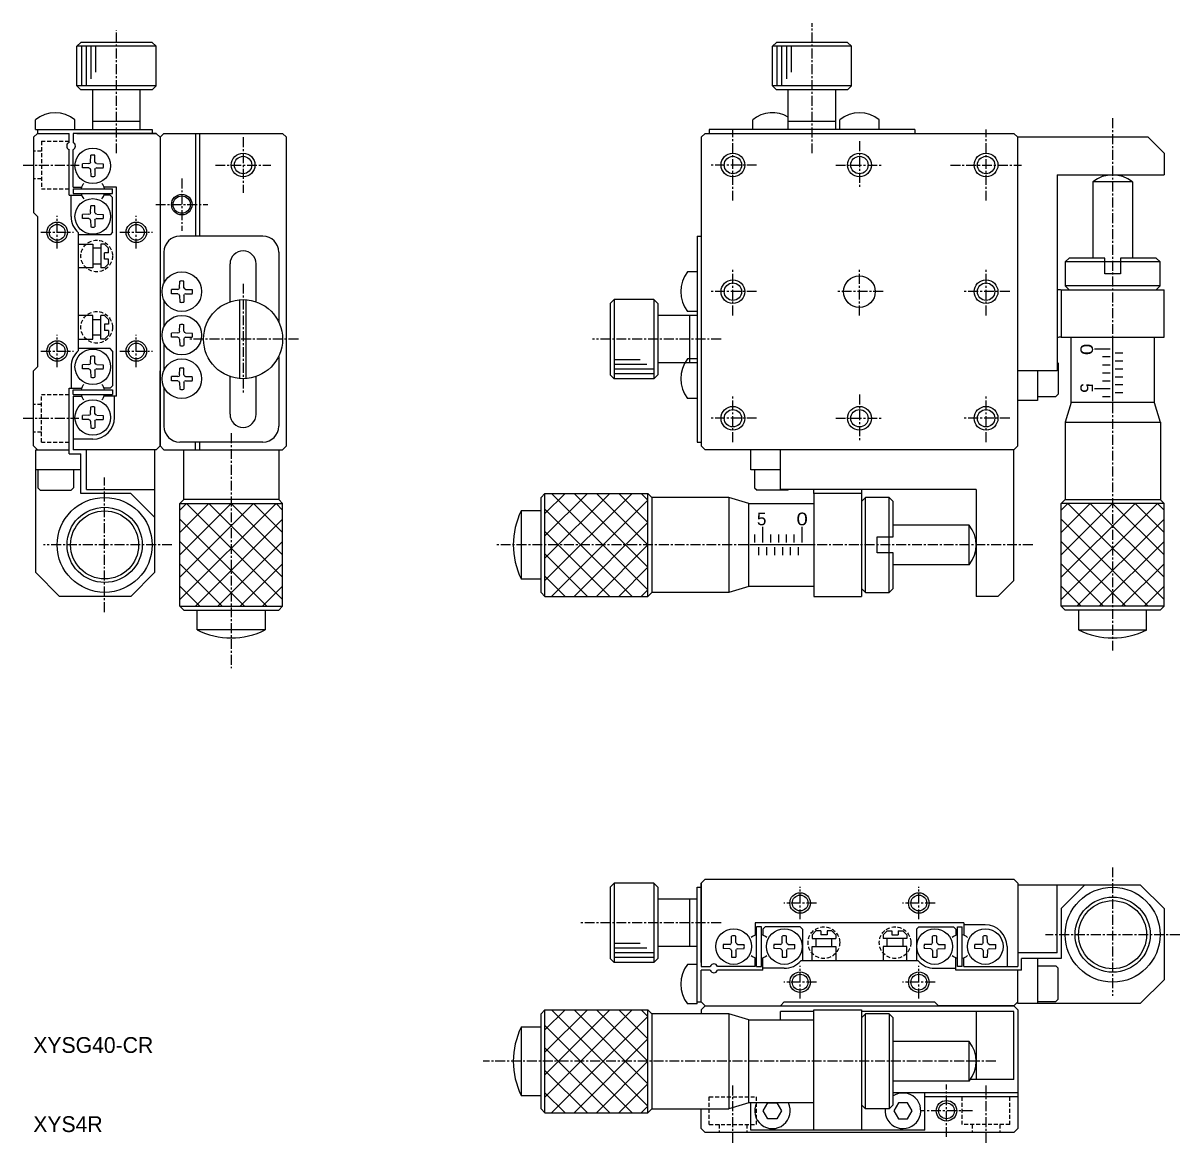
# Model space of a CAD drawing. Extents: x 81 to 417, y 79 to 298.
# Drawn here: x 80.8 to 227, y 78.9 to 220.4 of the extents above; entities that cross this region are included whole.
import ezdxf

# ---------------------------------------------------------------- set-up
doc = ezdxf.new("R2010")
doc.units = 0
doc.linetypes.add('CENTER', pattern=[2, 1.25, -0.25, 0.25, -0.25])
doc.linetypes.add('DASHED', pattern=[0.75, 0.5, -0.25])
doc.layers.get('0').update_dxf_attribs({"linetype": 'CONTINUOUS'})
doc.layers.add('CENTER', color=1, linetype='CENTER')

msp = doc.modelspace()

# ---------------------------------------------------------------- linework, layer by layer
at = {"color": 7, "linetype": 'CONTINUOUS'}
for p, q in [((87.58, 217.45), (88.08, 217.95)), ((97.08, 217.95), (88.08, 217.95)), ((97.08, 217.95), (97.58, 217.45)), ((175.49, 217.45), (175.99, 217.95)), ((184.99, 217.95), (175.99, 217.95)), ((184.99, 217.95), (185.49, 217.45)), ((97.58, 217.45), (87.58, 217.45)), ((87.58, 212.45), (87.58, 217.45)), ((97.58, 212.45), (97.58, 217.45)), ((185.49, 217.45), (175.49, 217.45)), ((175.49, 212.45), (175.49, 217.45)), ((185.49, 212.45), (185.49, 217.45)), ((97.58, 212.45), (87.58, 212.45)), ((88.08, 211.95), (87.58, 212.45)), ((97.58, 212.45), (97.08, 211.95)), ((185.49, 212.45), (175.49, 212.45)), ((175.99, 211.95), (175.49, 212.45)), ((185.49, 212.45), (184.99, 211.95)), ((97.08, 211.95), (88.08, 211.95)), ((89.58, 206.95), (89.58, 211.95)), ((95.58, 206.95), (95.58, 211.95)), ((184.99, 211.95), (175.99, 211.95)), ((177.49, 206.95), (177.49, 211.95)), ((183.49, 206.95), (183.49, 211.95)), ((82.33, 206.95), (82.33, 208.17)), ((87.33, 206.95), (87.33, 208.17)), ((95.58, 207.95), (89.58, 207.95)), ((172.99, 206.95), (172.99, 208.17)), ((183.49, 207.95), (177.49, 207.95)), ((183.99, 206.95), (183.99, 208.17)), ((188.99, 206.95), (188.99, 208.17)), ((82.08, 205.95), (82.58, 206.45)), ((82.33, 206.95), (97.08, 206.95)), ((82.58, 206.95), (82.58, 206.45)), ((82.58, 206.45), (86.58, 206.45)), ((86.58, 205.31), (86.58, 206.45)), ((97.58, 206.45), (87.08, 206.45)), ((87.08, 206.45), (87.08, 205.31)), ((87.58, 206.45), (97.58, 206.45)), ((97.08, 206.95), (97.08, 206.45)), ((97.58, 206.45), (98.08, 205.95)), ((98.08, 205.95), (98.58, 206.45)), ((98.08, 205.95), (98.58, 206.45)), ((98.58, 206.45), (113.58, 206.45)), ((102.58, 206.45), (102.58, 193.45)), ((103.08, 206.45), (103.08, 193.45)), ((114.08, 205.95), (113.58, 206.45)), ((166.99, 206.45), (166.49, 205.95)), ((166.99, 206.45), (205.99, 206.45)), ((193.49, 206.95), (167.49, 206.95)), ((167.49, 206.95), (167.49, 206.45)), ((193.49, 206.95), (193.49, 206.45)), ((206.49, 205.95), (205.99, 206.45)), ((82.08, 205.95), (82.08, 196.45)), ((98.08, 205.95), (98.08, 196.45)), ((98.08, 205.95), (98.08, 166.95)), ((114.08, 166.95), (114.08, 205.95)), ((166.49, 205.95), (166.49, 166.95)), ((222.99, 205.95), (206.49, 205.95)), ((206.49, 166.95), (206.49, 205.95)), ((224.99, 203.95), (222.99, 205.95)), ((86.58, 198.65), (86.58, 204.39)), ((87.08, 199.65), (87.08, 204.39)), ((89.31, 202.83), (89.32, 203.68)), ((89.85, 202.83), (89.84, 203.68)), ((224.99, 203.95), (224.99, 201.2)), ((89.08, 202.63), (88.26, 202.61)), ((89.08, 202.08), (88.26, 202.09)), ((89.08, 202.63), (89.25, 202.7)), ((89.08, 202.08), (89.25, 202)), ((89.31, 202.83), (89.25, 202.7)), ((89.31, 201.87), (89.25, 202)), ((89.31, 201.87), (89.32, 201.03)), ((89.85, 201.87), (89.84, 201.03)), ((89.85, 202.83), (89.91, 202.7)), ((89.85, 201.87), (89.91, 202)), ((90.08, 202.63), (89.91, 202.7)), ((90.08, 202.08), (89.91, 202)), ((90.08, 202.63), (90.9, 202.61)), ((90.08, 202.08), (90.9, 202.09)), ((211.49, 201.2), (211.49, 176.45)), ((211.49, 201.2), (224.99, 201.2)), ((220.99, 200.32), (215.99, 200.32)), ((215.99, 200.32), (215.99, 190.7)), ((220.99, 200.32), (220.99, 190.7)), ((87.08, 199.65), (88.17, 199.65)), ((87.08, 199.45), (92.08, 199.45)), ((87.08, 199.45), (87.08, 198.85)), ((87.08, 198.85), (92.08, 198.85)), ((92.58, 199.65), (90.99, 199.65)), ((92.08, 198.85), (92.08, 199.45)), ((92.58, 173.25), (92.58, 199.65)), ((86.58, 198.65), (88.17, 198.65)), ((86.83, 195.95), (86.83, 198.65)), ((91.78, 198.65), (90.99, 198.65)), ((92.08, 198.35), (91.78, 198.65)), ((92.08, 193.95), (92.08, 198.35)), ((82.08, 196.45), (82.58, 195.95)), ((82.58, 195.95), (82.58, 176.95)), ((89.08, 196.23), (88.26, 196.21)), ((89.08, 196.23), (89.25, 196.3)), ((89.31, 196.43), (89.25, 196.3)), ((89.31, 196.43), (89.32, 197.28)), ((89.85, 196.43), (89.84, 197.28)), ((89.85, 196.43), (89.91, 196.3)), ((90.08, 196.23), (89.91, 196.3)), ((90.08, 196.23), (90.9, 196.21)), ((89.08, 195.68), (88.26, 195.69)), ((89.08, 195.68), (89.25, 195.6)), ((89.31, 195.47), (89.25, 195.6)), ((89.31, 195.47), (89.32, 194.63)), ((89.85, 195.47), (89.84, 194.63)), ((89.85, 195.47), (89.91, 195.6)), ((90.08, 195.68), (89.91, 195.6)), ((90.08, 195.68), (90.9, 195.69)), ((87.78, 179.03), (87.78, 193.87)), ((91.78, 193.65), (87.78, 193.65)), ((92.08, 193.95), (91.78, 193.65)), ((111.08, 193.45), (100.58, 193.45)), ((165.99, 193.45), (165.99, 167.45)), ((165.99, 193.45), (166.49, 193.45)), ((87.78, 192.45), (89.58, 192.45)), ((89.58, 192.45), (89.58, 189.45)), ((90.58, 191.95), (89.58, 191.95)), ((91.08, 192.45), (90.58, 192.45)), ((90.58, 192.45), (90.58, 189.45)), ((91.08, 192.45), (91.58, 191.95)), ((91.58, 191.35), (91.58, 191.95)), ((91.08, 190.55), (91.08, 191.35)), ((91.58, 191.35), (91.08, 191.35)), ((91.58, 190.55), (91.08, 190.55)), ((91.58, 189.95), (91.58, 190.55)), ((98.58, 191.45), (98.58, 187.54)), ((98.58, 191.45), (98.58, 187.54)), ((113.08, 191.45), (113.08, 182.63)), ((212.99, 190.7), (212.49, 190.2)), ((217.49, 190.2), (212.49, 190.2)), ((212.49, 190.2), (212.49, 187.2)), ((217.49, 190.7), (212.99, 190.7)), ((217.49, 188.7), (217.49, 190.7)), ((219.49, 190.2), (217.49, 190.2)), ((223.99, 190.7), (219.49, 190.7)), ((219.49, 190.7), (219.49, 188.7)), ((224.49, 190.2), (219.49, 190.2)), ((223.99, 190.7), (224.49, 190.2)), ((224.49, 187.2), (224.49, 190.2)), ((89.58, 189.45), (87.78, 189.45)), ((89.58, 189.95), (90.58, 189.95)), ((91.08, 189.45), (90.58, 189.45)), ((91.08, 189.45), (91.58, 189.95)), ((106.93, 185.1), (106.93, 189.95)), ((110.23, 185.24), (110.23, 189.95)), ((165.99, 188.95), (164.77, 188.95)), ((219.49, 188.7), (217.49, 188.7)), ((100.56, 186.95), (100.57, 187.78)), ((101.1, 186.95), (101.09, 187.78)), ((224.49, 187.2), (212.49, 187.2)), ((212.99, 186.7), (212.49, 187.2)), ((224.49, 187.2), (223.99, 186.7)), ((100.35, 186.73), (99.51, 186.71)), ((100.35, 186.18), (99.51, 186.19)), ((100.35, 186.73), (100.48, 186.79)), ((100.35, 186.18), (100.48, 186.12)), ((100.56, 186.95), (100.48, 186.79)), ((100.56, 185.95), (100.48, 186.12)), ((100.56, 185.95), (100.57, 185.13)), ((101.1, 185.95), (101.09, 185.13)), ((101.1, 186.95), (101.18, 186.79)), ((101.1, 185.95), (101.18, 186.12)), ((101.31, 186.73), (101.18, 186.79)), ((101.31, 186.18), (101.18, 186.12)), ((101.31, 186.73), (102.15, 186.71)), ((101.31, 186.18), (102.15, 186.19)), ((211.99, 186.7), (224.99, 186.7)), ((211.99, 186.7), (211.99, 180.7)), ((224.99, 180.7), (224.99, 186.7)), ((98.58, 185.36), (98.58, 182.04)), ((108.18, 175.47), (108.18, 185.44)), ((108.98, 175.47), (108.98, 185.44)), ((154.99, 184.95), (155.49, 185.45)), ((154.99, 184.95), (154.99, 175.95)), ((155.49, 185.45), (155.49, 175.45)), ((160.49, 185.45), (155.49, 185.45)), ((160.49, 185.45), (160.49, 175.45)), ((160.49, 185.45), (160.99, 184.95)), ((160.99, 184.95), (160.99, 175.95)), ((89.58, 183.45), (87.78, 183.45)), ((89.58, 180.45), (89.58, 183.45)), ((89.58, 182.95), (90.58, 182.95)), ((91.08, 183.45), (90.58, 183.45)), ((90.58, 180.45), (90.58, 183.45)), ((91.08, 183.45), (91.58, 182.95)), ((91.58, 182.95), (91.58, 182.35)), ((165.99, 183.45), (160.99, 183.45)), ((165.99, 183.95), (164.77, 183.95)), ((164.99, 183.45), (164.99, 177.45)), ((91.58, 182.35), (91.08, 182.35)), ((91.08, 182.35), (91.08, 181.55)), ((91.58, 181.55), (91.08, 181.55)), ((91.58, 181.55), (91.58, 180.95)), ((100.56, 181.45), (100.48, 181.29)), ((100.56, 181.45), (100.57, 182.28)), ((101.1, 181.45), (101.09, 182.28)), ((101.1, 181.45), (101.18, 181.29)), ((87.78, 180.45), (89.58, 180.45)), ((90.58, 180.95), (89.58, 180.95)), ((91.08, 180.45), (90.58, 180.45)), ((91.08, 180.45), (91.58, 180.95)), ((98.58, 179.86), (98.58, 176.54)), ((100.35, 181.23), (99.51, 181.21)), ((100.35, 180.68), (99.51, 180.69)), ((100.35, 181.23), (100.48, 181.29)), ((100.35, 180.68), (100.48, 180.62)), ((100.56, 180.45), (100.48, 180.62)), ((100.56, 180.45), (100.57, 179.63)), ((101.1, 180.45), (101.09, 179.63)), ((101.1, 180.45), (101.18, 180.62)), ((101.31, 181.23), (101.18, 181.29)), ((101.31, 180.68), (101.18, 180.62)), ((101.31, 181.23), (102.15, 181.21)), ((101.31, 180.68), (102.15, 180.69)), ((211.99, 180.7), (224.99, 180.7)), ((213.24, 172.45), (213.24, 180.7)), ((218.49, 180.7), (218.49, 172.7)), ((223.74, 180.7), (223.74, 172.45)), ((91.78, 179.25), (87.78, 179.25)), ((92.08, 178.95), (91.78, 179.25)), ((92.08, 178.95), (92.08, 174.55)), ((218.19, 179.2), (216.19, 179.2)), ((218.79, 178.7), (219.79, 178.7)), ((82.08, 176.45), (82.58, 176.95)), ((86.83, 176.95), (86.83, 174.25)), ((89.08, 177.23), (88.26, 177.21)), ((89.08, 177.23), (89.25, 177.3)), ((89.31, 177.43), (89.25, 177.3)), ((89.31, 177.43), (89.32, 178.28)), ((89.85, 177.43), (89.84, 178.28)), ((89.85, 177.43), (89.91, 177.3)), ((90.08, 177.23), (89.91, 177.3)), ((90.08, 177.23), (90.9, 177.21)), ((113.08, 178.27), (113.08, 169.45)), ((165.99, 177.45), (160.99, 177.45)), ((165.99, 177.95), (164.77, 177.95)), ((211.59, 177.4), (211.49, 177.5)), ((211.59, 177.4), (211.59, 173.5)), ((218.19, 178.2), (217.19, 178.2)), ((217.19, 177.2), (218.19, 177.2)), ((218.79, 177.7), (219.79, 177.7)), ((82.08, 166.95), (82.08, 176.45)), ((89.08, 176.68), (88.26, 176.69)), ((89.08, 176.68), (89.25, 176.6)), ((89.31, 176.47), (89.25, 176.6)), ((89.31, 176.47), (89.32, 175.63)), ((89.85, 176.47), (89.84, 175.63)), ((89.85, 176.47), (89.91, 176.6)), ((90.08, 176.68), (89.91, 176.6)), ((90.08, 176.68), (90.9, 176.69)), ((98.08, 166.95), (98.08, 176.45)), ((100.35, 175.73), (99.51, 175.71)), ((100.35, 175.73), (100.48, 175.79)), ((100.56, 175.95), (100.48, 175.79)), ((100.56, 175.95), (100.57, 176.78)), ((101.1, 175.95), (101.09, 176.78)), ((101.1, 175.95), (101.18, 175.79)), ((101.31, 175.73), (101.18, 175.79)), ((101.31, 175.73), (102.15, 175.71)), ((106.93, 170.95), (106.93, 175.81)), ((110.23, 170.95), (110.23, 175.67)), ((155.49, 175.45), (154.99, 175.95)), ((160.99, 175.95), (160.49, 175.45)), ((211.49, 176.45), (206.49, 176.45)), ((208.99, 176.45), (208.99, 172.7)), ((217.19, 176.2), (218.19, 176.2)), ((218.79, 176.7), (219.79, 176.7)), ((218.79, 175.7), (219.79, 175.7)), ((86.58, 174.25), (88.17, 174.25)), ((86.58, 165.95), (86.58, 174.25)), ((87.08, 174.05), (92.08, 174.05)), ((87.08, 173.45), (87.08, 174.05)), ((91.78, 174.25), (90.99, 174.25)), ((91.78, 174.25), (92.08, 174.55)), ((92.08, 174.05), (92.08, 173.45)), ((98.58, 174.36), (98.58, 169.45)), ((100.35, 175.18), (99.51, 175.19)), ((100.35, 175.18), (100.48, 175.12)), ((100.56, 174.95), (100.48, 175.12)), ((100.56, 174.95), (100.57, 174.13)), ((101.1, 174.95), (101.09, 174.13)), ((101.1, 174.95), (101.18, 175.12)), ((101.31, 175.18), (101.18, 175.12)), ((101.31, 175.18), (102.15, 175.19)), ((160.49, 175.45), (155.49, 175.45)), ((216.19, 174.2), (218.19, 174.2)), ((217.19, 175.2), (218.19, 175.2)), ((218.79, 174.7), (219.79, 174.7)), ((87.08, 173.45), (92.08, 173.45)), ((87.08, 173.25), (88.17, 173.25)), ((87.08, 173.25), (87.08, 166.45)), ((92.58, 173.25), (90.99, 173.25)), ((92.33, 170.55), (92.33, 173.25)), ((165.99, 172.95), (164.77, 172.95)), ((208.99, 172.7), (206.49, 172.7)), ((208.99, 173.2), (211.29, 173.2)), ((211.29, 173.2), (211.59, 173.5)), ((217.19, 173.2), (218.19, 173.2)), ((218.79, 173.7), (219.79, 173.7)), ((89.31, 171.03), (89.32, 171.88)), ((89.85, 171.03), (89.84, 171.88)), ((213.24, 172.45), (212.49, 169.95)), ((223.74, 172.45), (213.24, 172.45)), ((223.74, 172.45), (224.49, 169.95)), ((89.08, 170.83), (88.26, 170.81)), ((89.08, 170.28), (88.26, 170.29)), ((89.08, 170.83), (89.25, 170.9)), ((89.08, 170.28), (89.25, 170.2)), ((89.31, 171.03), (89.25, 170.9)), ((89.31, 170.07), (89.25, 170.2)), ((89.31, 170.07), (89.32, 169.23)), ((89.85, 170.07), (89.84, 169.23)), ((89.85, 171.03), (89.91, 170.9)), ((89.85, 170.07), (89.91, 170.2)), ((90.08, 170.83), (89.91, 170.9)), ((90.08, 170.28), (89.91, 170.2)), ((90.08, 170.83), (90.9, 170.81)), ((90.08, 170.28), (90.9, 170.29)), ((212.49, 169.95), (212.49, 160.2)), ((212.49, 169.95), (224.49, 169.95)), ((224.52, 169.95), (224.52, 160.2)), ((82.08, 166.95), (82.58, 166.45)), ((89.58, 167.8), (87.08, 167.8)), ((97.58, 166.45), (98.08, 166.95)), ((98.08, 166.95), (98.58, 166.45)), ((98.58, 166.45), (98.08, 166.95)), ((111.08, 167.45), (100.58, 167.45)), ((102.58, 166.45), (102.58, 167.45)), ((103.08, 167.45), (103.08, 166.45)), ((114.08, 166.95), (113.58, 166.45)), ((165.99, 167.45), (166.49, 167.45)), ((166.49, 166.95), (166.99, 166.45)), ((205.99, 166.45), (206.49, 166.95)), ((82.38, 150.95), (82.38, 166.45)), ((82.38, 166.45), (86.58, 166.45)), ((86.58, 165.95), (88.08, 165.95)), ((97.58, 166.45), (87.08, 166.45)), ((88.08, 160.95), (88.08, 165.95)), ((88.78, 161.45), (88.78, 166.45)), ((97.38, 166.45), (97.38, 150.95)), ((98.58, 166.45), (113.58, 166.45)), ((101.04, 166.45), (101.04, 160.2)), ((113.08, 166.45), (113.08, 160.2)), ((205.99, 166.45), (166.99, 166.45)), ((172.74, 163.95), (172.74, 166.45)), ((176.49, 161.45), (176.49, 166.45)), ((205.99, 149.95), (205.99, 166.45)), ((88.08, 163.95), (82.38, 163.95)), ((82.63, 163.95), (82.63, 161.65)), ((87.13, 163.95), (87.13, 161.65)), ((176.49, 163.95), (172.74, 163.95)), ((173.24, 163.95), (173.24, 161.65)), ((82.93, 161.35), (82.63, 161.65)), ((82.93, 161.35), (86.83, 161.35)), ((87.13, 161.65), (86.83, 161.35)), ((94.38, 160.95), (88.08, 160.95)), ((88.78, 161.45), (97.38, 161.45)), ((94.38, 160.95), (97.38, 157.95)), ((146.24, 160.45), (146.74, 160.95)), ((146.74, 147.95), (146.74, 160.95)), ((146.74, 160.95), (159.74, 160.95)), ((159.74, 147.95), (159.74, 160.95)), ((159.74, 160.95), (160.24, 160.45)), ((173.24, 161.65), (173.54, 161.35)), ((177.44, 161.35), (173.54, 161.35)), ((201.24, 161.45), (176.49, 161.45)), ((177.44, 161.35), (177.54, 161.45)), ((180.74, 160.95), (180.74, 147.95)), ((186.74, 160.95), (180.74, 160.95)), ((186.74, 160.95), (186.74, 147.95)), ((201.24, 161.45), (201.24, 147.95)), ((101.08, 160.2), (100.58, 159.7)), ((100.58, 159.7), (113.58, 159.7)), ((100.58, 146.7), (100.58, 159.7)), ((113.08, 160.2), (101.08, 160.2)), ((113.58, 159.7), (113.08, 160.2)), ((113.58, 146.7), (113.58, 159.7)), ((146.24, 148.45), (146.24, 160.45)), ((160.24, 160.45), (160.24, 148.45)), ((169.99, 160.45), (160.24, 160.45)), ((172.49, 159.7), (169.99, 160.45)), ((169.99, 160.45), (169.99, 148.45)), ((172.49, 149.2), (172.49, 159.7)), ((172.49, 159.7), (180.74, 159.7)), ((186.74, 159.95), (187.24, 160.45)), ((187.24, 148.45), (187.24, 160.45)), ((190.24, 160.45), (187.24, 160.45)), ((190.24, 155.45), (190.24, 160.45)), ((190.74, 159.95), (190.24, 160.45)), ((190.74, 155.45), (190.74, 159.95)), ((211.99, 159.7), (212.49, 160.2)), ((224.99, 159.7), (211.99, 159.7)), ((211.99, 146.7), (211.99, 159.7)), ((212.49, 160.2), (224.49, 160.2)), ((224.49, 160.2), (224.99, 159.7)), ((224.99, 146.7), (224.99, 159.7)), ((143.74, 158.75), (143.74, 150.15)), ((146.24, 158.75), (143.74, 158.75)), ((174.24, 156.75), (174.24, 154.75)), ((179.24, 154.75), (179.24, 156.75)), ((200.36, 156.95), (190.74, 156.95)), ((200.36, 151.95), (200.36, 156.95)), ((173.24, 155.75), (173.24, 154.75)), ((175.24, 155.75), (175.24, 154.75)), ((176.24, 155.75), (176.24, 154.75)), ((177.24, 155.75), (177.24, 154.75)), ((178.24, 154.75), (178.24, 155.75)), ((188.74, 155.45), (190.74, 155.45)), ((188.74, 153.45), (188.74, 155.45)), ((190.24, 153.45), (190.24, 155.45)), ((180.74, 154.45), (172.74, 154.45)), ((173.74, 154.15), (173.74, 153.15)), ((174.74, 154.15), (174.74, 153.15)), ((175.74, 154.15), (175.74, 153.15)), ((176.74, 154.15), (176.74, 153.15)), ((177.74, 154.15), (177.74, 153.15)), ((178.74, 154.15), (178.74, 153.15)), ((190.74, 153.45), (188.74, 153.45)), ((190.24, 148.45), (190.24, 153.45)), ((190.74, 148.95), (190.74, 153.45)), ((82.38, 150.95), (85.38, 147.95)), ((94.38, 147.95), (97.38, 150.95)), ((200.36, 151.95), (190.74, 151.95)), ((143.74, 150.15), (146.24, 150.15)), ((172.49, 149.2), (169.99, 148.45)), ((180.74, 149.2), (172.49, 149.2)), ((203.99, 147.95), (205.99, 149.95)), ((94.38, 147.95), (85.38, 147.95)), ((146.74, 147.95), (146.24, 148.45)), ((146.74, 147.95), (159.74, 147.95)), ((160.24, 148.45), (159.74, 147.95)), ((169.99, 148.42), (160.24, 148.42)), ((180.74, 147.95), (186.74, 147.95)), ((187.24, 148.45), (186.74, 148.95)), ((187.24, 148.45), (190.24, 148.45)), ((190.74, 148.95), (190.24, 148.45)), ((203.99, 147.95), (201.24, 147.95)), ((100.58, 146.7), (113.58, 146.7)), ((100.58, 146.7), (101.08, 146.2)), ((113.08, 146.2), (113.58, 146.7)), ((224.99, 146.7), (211.99, 146.7)), ((212.49, 146.2), (211.99, 146.7)), ((224.99, 146.7), (224.49, 146.2)), ((101.08, 146.2), (113.08, 146.2)), ((102.78, 143.7), (102.78, 146.2)), ((111.38, 146.2), (111.38, 143.7)), ((224.49, 146.2), (212.49, 146.2)), ((214.19, 146.2), (214.19, 143.7)), ((222.79, 143.7), (222.79, 146.2)), ((111.38, 143.7), (102.78, 143.7)), ((214.19, 143.7), (222.79, 143.7)), ((154.99, 111.2), (155.49, 111.7)), ((154.99, 111.2), (154.99, 102.2)), ((155.49, 111.7), (155.49, 101.7)), ((160.49, 111.7), (155.49, 111.7)), ((160.49, 111.7), (160.49, 101.7)), ((160.49, 111.7), (160.99, 111.2)), ((160.99, 111.2), (160.99, 102.2)), ((165.99, 111.2), (166.49, 111.2)), ((165.99, 96.45), (165.99, 111.2)), ((166.49, 111.7), (166.99, 112.2)), ((166.49, 101.7), (166.49, 111.7)), ((166.49, 111.7), (166.49, 101.2)), ((166.99, 112.2), (205.99, 112.2)), ((206.49, 111.7), (205.99, 112.2)), ((206.49, 111.7), (206.49, 101.2)), ((206.49, 111.5), (221.99, 111.5)), ((211.49, 102.9), (211.49, 111.5)), ((211.99, 108.5), (214.99, 111.5)), ((224.99, 108.5), (221.99, 111.5)), ((165.99, 109.7), (160.99, 109.7)), ((164.99, 109.7), (164.99, 103.7)), ((211.99, 108.5), (211.99, 102.2)), ((224.99, 108.5), (224.99, 99.5)), ((173.29, 106.7), (173.29, 105.11)), ((199.69, 106.7), (173.29, 106.7)), ((173.49, 101.2), (173.49, 106.2)), ((174.09, 106.2), (173.49, 106.2)), ((174.09, 101.2), (174.09, 106.2)), ((174.59, 106.2), (174.29, 105.9)), ((174.29, 105.9), (174.29, 105.11)), ((178.99, 106.2), (174.59, 106.2)), ((178.99, 106.2), (179.29, 105.9)), ((179.29, 105.9), (179.29, 101.9)), ((180.49, 105.2), (180.99, 105.7)), ((181.59, 105.7), (180.99, 105.7)), ((181.59, 105.7), (181.59, 105.2)), ((182.99, 105.7), (182.39, 105.7)), ((182.39, 105.7), (182.39, 105.2)), ((183.49, 105.2), (182.99, 105.7)), ((189.49, 105.2), (189.99, 105.7)), ((189.99, 105.7), (190.59, 105.7)), ((190.59, 105.7), (190.59, 105.2)), ((191.39, 105.7), (191.99, 105.7)), ((191.39, 105.7), (191.39, 105.2)), ((192.49, 105.2), (191.99, 105.7)), ((193.99, 106.2), (193.69, 105.9)), ((193.69, 105.9), (193.69, 101.9)), ((193.99, 106.2), (198.39, 106.2)), ((198.69, 105.9), (198.39, 106.2)), ((198.69, 105.9), (198.69, 105.11)), ((198.89, 101.2), (198.89, 106.2)), ((198.89, 106.2), (199.49, 106.2)), ((199.49, 101.2), (199.49, 106.2)), ((199.69, 106.7), (199.69, 105.11)), ((202.39, 106.45), (199.69, 106.45)), ((170.11, 103.97), (169.26, 103.96)), ((170.11, 103.97), (170.24, 104.03)), ((170.31, 104.2), (170.24, 104.03)), ((170.31, 104.2), (170.33, 105.02)), ((170.86, 104.2), (170.85, 105.02)), ((170.86, 104.2), (170.94, 104.03)), ((171.07, 103.97), (170.94, 104.03)), ((171.07, 103.97), (171.91, 103.96)), ((176.51, 103.97), (175.66, 103.96)), ((176.51, 103.97), (176.64, 104.03)), ((176.71, 104.2), (176.64, 104.03)), ((176.71, 104.2), (176.73, 105.02)), ((177.26, 104.2), (177.25, 105.02)), ((177.26, 104.2), (177.34, 104.03)), ((177.47, 103.97), (177.34, 104.03)), ((177.47, 103.97), (178.31, 103.96)), ((180.49, 105.2), (180.49, 104.7)), ((180.49, 104.7), (183.49, 104.7)), ((180.99, 104.7), (180.99, 103.7)), ((182.39, 105.2), (181.59, 105.2)), ((182.99, 103.7), (182.99, 104.7)), ((183.49, 105.2), (183.49, 104.7)), ((189.49, 105.2), (189.49, 104.7)), ((192.49, 104.7), (189.49, 104.7)), ((189.99, 103.7), (189.99, 104.7)), ((190.59, 105.2), (191.39, 105.2)), ((191.99, 104.7), (191.99, 103.7)), ((192.49, 105.2), (192.49, 104.7)), ((195.51, 103.97), (194.66, 103.96)), ((195.51, 103.97), (195.64, 104.03)), ((195.71, 104.2), (195.64, 104.03)), ((195.71, 104.2), (195.73, 105.02)), ((196.26, 104.2), (196.25, 105.02)), ((196.26, 104.2), (196.34, 104.03)), ((196.47, 103.97), (196.34, 104.03)), ((196.47, 103.97), (197.31, 103.96)), ((201.91, 103.97), (201.06, 103.96)), ((201.91, 103.97), (202.04, 104.03)), ((202.11, 104.2), (202.04, 104.03)), ((202.11, 104.2), (202.13, 105.02)), ((202.66, 104.2), (202.65, 105.02)), ((202.66, 104.2), (202.74, 104.03)), ((202.87, 103.97), (202.74, 104.03)), ((202.87, 103.97), (203.71, 103.96)), ((165.99, 103.7), (160.99, 103.7)), ((170.11, 103.43), (169.26, 103.44)), ((170.11, 103.43), (170.24, 103.37)), ((170.31, 103.2), (170.24, 103.37)), ((170.31, 103.2), (170.33, 102.38)), ((170.86, 103.2), (170.85, 102.38)), ((170.86, 103.2), (170.94, 103.37)), ((171.07, 103.43), (170.94, 103.37)), ((171.07, 103.43), (171.91, 103.44)), ((176.51, 103.43), (175.66, 103.44)), ((176.51, 103.43), (176.64, 103.37)), ((176.71, 103.2), (176.64, 103.37)), ((176.71, 103.2), (176.73, 102.38)), ((177.26, 103.2), (177.25, 102.38)), ((177.26, 103.2), (177.34, 103.37)), ((177.47, 103.43), (177.34, 103.37)), ((177.47, 103.43), (178.31, 103.44)), ((180.49, 103.7), (183.49, 103.7)), ((180.49, 101.9), (180.49, 103.7)), ((183.49, 103.7), (183.49, 101.9)), ((192.49, 103.7), (189.49, 103.7)), ((189.49, 103.7), (189.49, 101.9)), ((192.49, 101.9), (192.49, 103.7)), ((195.51, 103.43), (194.66, 103.44)), ((195.51, 103.43), (195.64, 103.37)), ((195.71, 103.2), (195.64, 103.37)), ((195.71, 103.2), (195.73, 102.38)), ((196.26, 103.2), (196.25, 102.38)), ((196.26, 103.2), (196.34, 103.37)), ((196.47, 103.43), (196.34, 103.37)), ((196.47, 103.43), (197.31, 103.44)), ((201.91, 103.43), (201.06, 103.44)), ((201.91, 103.43), (202.04, 103.37)), ((202.11, 103.2), (202.04, 103.37)), ((202.11, 103.2), (202.13, 102.38)), ((202.66, 103.2), (202.65, 102.38)), ((202.66, 103.2), (202.74, 103.37)), ((202.87, 103.43), (202.74, 103.37)), ((202.87, 103.43), (203.71, 103.44)), ((205.14, 103.7), (205.14, 101.2)), ((211.49, 102.9), (206.49, 102.9)), ((155.49, 101.7), (154.99, 102.2)), ((160.49, 101.7), (155.49, 101.7)), ((160.99, 102.2), (160.49, 101.7)), ((165.99, 101.45), (164.77, 101.45)), ((166.49, 101.2), (167.63, 101.2)), ((173.29, 101.2), (168.55, 101.2)), ((173.29, 101.2), (173.29, 102.29)), ((173.49, 101.2), (174.09, 101.2)), ((174.29, 100.7), (174.29, 102.29)), ((176.99, 100.95), (174.29, 100.95)), ((193.91, 101.9), (179.07, 101.9)), ((195.99, 100.95), (198.69, 100.95)), ((198.69, 100.7), (198.69, 102.29)), ((199.49, 101.2), (198.89, 101.2)), ((199.69, 101.2), (199.69, 102.29)), ((199.69, 101.2), (206.49, 101.2)), ((206.99, 100.7), (206.99, 102.2)), ((211.99, 102.2), (206.99, 102.2)), ((208.99, 102.2), (208.99, 96.5)), ((208.99, 101.25), (211.29, 101.25)), ((211.29, 101.25), (211.59, 100.95)), ((211.59, 97.05), (211.59, 100.95)), ((167.63, 100.7), (166.49, 100.7)), ((166.49, 96.7), (166.49, 100.7)), ((174.29, 100.7), (168.55, 100.7)), ((206.99, 100.7), (198.69, 100.7)), ((206.49, 96.5), (206.49, 100.7)), ((221.99, 96.5), (224.99, 99.5)), ((165.99, 96.7), (166.49, 96.7)), ((166.99, 96.2), (166.49, 96.7)), ((176.49, 96.2), (176.99, 96.7)), ((176.99, 96.7), (195.99, 96.7)), ((196.49, 96.2), (195.99, 96.7)), ((205.99, 96.2), (206.49, 96.7)), ((221.99, 96.5), (206.49, 96.5)), ((208.99, 96.75), (211.29, 96.75)), ((211.59, 97.05), (211.29, 96.75)), ((146.24, 95.2), (146.74, 95.7)), ((146.24, 83.2), (146.24, 95.2)), ((146.74, 82.7), (146.74, 95.7)), ((146.74, 95.7), (159.74, 95.7)), ((159.74, 82.7), (159.74, 95.7)), ((159.74, 95.7), (160.24, 95.2)), ((160.24, 95.2), (160.24, 83.2)), ((169.99, 95.2), (160.24, 95.2)), ((165.99, 96.45), (164.77, 96.45)), ((166.99, 96.2), (166.49, 95.7)), ((166.49, 95.7), (166.49, 95.2)), ((166.99, 96.2), (205.99, 96.2)), ((166.99, 96.2), (176.49, 96.2)), ((172.49, 94.45), (169.99, 95.2)), ((169.99, 95.2), (169.99, 83.2)), ((176.49, 94.45), (176.49, 95.5)), ((180.74, 95.5), (176.49, 95.5)), ((180.74, 80.5), (180.74, 95.7)), ((180.74, 95.7), (186.74, 95.7)), ((186.74, 95.7), (186.74, 80.5)), ((205.99, 95.5), (186.74, 95.5)), ((186.74, 94.7), (187.24, 95.2)), ((187.24, 83.2), (187.24, 95.2)), ((190.24, 95.2), (187.24, 95.2)), ((190.24, 95.2), (190.24, 83.2)), ((190.74, 94.7), (190.24, 95.2)), ((205.99, 96.2), (196.49, 96.2)), ((201.24, 95.5), (201.24, 86.9)), ((205.99, 96.2), (206.49, 95.7)), ((205.99, 86.9), (205.99, 95.5)), ((206.49, 95.7), (206.49, 80.7)), ((172.49, 83.95), (172.49, 94.45)), ((172.49, 94.45), (180.74, 94.45)), ((190.74, 83.7), (190.74, 94.7)), ((143.74, 93.5), (143.74, 84.9)), ((146.24, 93.5), (143.74, 93.5)), ((200.36, 91.7), (190.74, 91.7)), ((200.36, 86.7), (200.36, 91.7)), ((200.36, 86.7), (190.74, 86.7)), ((205.99, 86.9), (200.51, 86.9)), ((143.74, 84.9), (146.24, 84.9)), ((206.49, 85.2), (190.74, 85.2)), ((194.74, 80.5), (194.74, 85.2)), ((172.49, 83.95), (169.99, 83.2)), ((180.74, 83.95), (172.49, 83.95)), ((172.74, 80.5), (172.74, 83.95)), ((174.33, 82.95), (174.91, 83.95)), ((174.91, 83.95), (176.06, 83.95)), ((176.06, 83.95), (176.64, 82.95)), ((186.74, 83.7), (187.24, 83.2)), ((190.24, 83.2), (190.74, 83.7)), ((191.41, 83.95), (190.83, 82.95)), ((192.56, 83.95), (191.41, 83.95)), ((193.14, 82.95), (192.56, 83.95)), ((206.49, 84.7), (194.74, 84.7)), ((146.74, 82.7), (146.24, 83.2)), ((146.74, 82.7), (159.74, 82.7)), ((160.24, 83.2), (159.74, 82.7)), ((169.99, 83.16), (160.24, 83.16)), ((166.49, 80.7), (166.49, 83.16)), ((174.91, 81.95), (174.33, 82.95)), ((176.06, 81.95), (174.91, 81.95)), ((176.64, 82.95), (176.06, 81.95)), ((190.24, 83.2), (187.24, 83.2)), ((190.83, 82.95), (191.41, 81.95)), ((191.41, 81.95), (192.56, 81.95)), ((192.56, 81.95), (193.14, 82.95)), ((166.99, 80.2), (166.49, 80.7)), ((166.99, 80.2), (166.49, 80.7)), ((194.74, 80.5), (172.74, 80.5)), ((205.99, 80.2), (206.49, 80.7)), ((206.49, 80.7), (205.99, 80.2)), ((205.99, 80.2), (166.99, 80.2))]:
    msp.add_line(p, q, dxfattribs=at)
at = {"color": 3, "linetype": 'CONTINUOUS'}
for p, q in [((88.18, 212.45), (88.18, 217.45)), ((88.78, 212.45), (88.78, 217.45)), ((89.38, 213.32), (89.38, 217.45)), ((89.98, 214.19), (89.98, 217.45)), ((176.09, 212.45), (176.09, 217.45)), ((176.69, 212.45), (176.69, 217.45)), ((177.29, 213.32), (177.29, 217.45)), ((177.89, 214.19), (177.89, 217.45)), ((158.75, 177.85), (155.49, 177.85)), ((159.62, 177.25), (155.49, 177.25)), ((160.49, 176.65), (155.49, 176.65)), ((160.49, 176.05), (155.49, 176.05)), ((146.74, 149.94), (157.75, 160.95)), ((146.74, 152.77), (154.92, 160.95)), ((146.74, 155.59), (152.1, 160.95)), ((146.74, 158.42), (149.27, 160.95)), ((159.74, 148.79), (147.58, 160.95)), ((159.74, 151.62), (150.41, 160.95)), ((159.74, 154.45), (153.24, 160.95)), ((159.74, 157.28), (156.07, 160.95)), ((159.74, 160.11), (158.89, 160.95)), ((100.58, 158.86), (101.42, 159.7)), ((100.58, 156.03), (104.25, 159.7)), ((100.58, 153.2), (107.08, 159.7)), ((100.58, 150.37), (109.91, 159.7)), ((100.58, 147.54), (112.74, 159.7)), ((101.42, 159.7), (113.58, 147.54)), ((104.25, 159.7), (113.58, 150.37)), ((107.08, 159.7), (113.58, 153.2)), ((109.91, 159.7), (113.58, 156.03)), ((112.74, 159.7), (113.58, 158.86)), ((147.58, 147.95), (159.74, 160.11)), ((212.83, 159.7), (211.99, 158.86)), ((215.66, 159.7), (211.99, 156.03)), ((218.49, 159.7), (211.99, 153.2)), ((221.32, 159.7), (211.99, 150.37)), ((224.14, 159.7), (211.99, 147.54)), ((224.99, 147.54), (212.83, 159.7)), ((224.99, 150.37), (215.66, 159.7)), ((224.99, 153.2), (218.49, 159.7)), ((224.99, 156.03), (221.32, 159.7)), ((224.99, 158.86), (224.14, 159.7)), ((157.75, 147.95), (146.74, 158.97)), ((100.58, 157.72), (111.59, 146.7)), ((102.57, 146.7), (113.58, 157.72)), ((150.41, 147.95), (159.74, 157.28)), ((223, 146.7), (211.99, 157.72)), ((224.99, 157.72), (213.97, 146.7)), ((154.92, 147.95), (146.74, 156.14)), ((100.58, 154.89), (108.77, 146.7)), ((105.39, 146.7), (113.58, 154.89)), ((153.24, 147.95), (159.74, 154.45)), ((220.17, 146.7), (211.99, 154.89)), ((224.99, 154.89), (216.8, 146.7)), ((100.58, 152.06), (105.94, 146.7)), ((108.22, 146.7), (113.58, 152.06)), ((152.1, 147.95), (146.74, 153.31)), ((217.35, 146.7), (211.99, 152.06)), ((224.99, 152.06), (219.63, 146.7)), ((156.07, 147.95), (159.74, 151.62)), ((100.58, 149.23), (103.11, 146.7)), ((111.05, 146.7), (113.58, 149.23)), ((149.27, 147.95), (146.74, 150.48)), ((214.52, 146.7), (211.99, 149.23)), ((224.99, 149.23), (222.46, 146.7)), ((158.89, 147.95), (159.74, 148.79)), ((158.75, 104.1), (155.49, 104.1)), ((159.62, 103.5), (155.49, 103.5)), ((160.49, 102.9), (155.49, 102.9)), ((160.49, 102.3), (155.49, 102.3)), ((146.74, 84.69), (157.75, 95.7)), ((146.74, 87.51), (154.92, 95.7)), ((146.74, 90.34), (152.1, 95.7)), ((146.74, 93.17), (149.27, 95.7)), ((159.74, 83.54), (147.58, 95.7)), ((159.74, 86.37), (150.41, 95.7)), ((159.74, 89.2), (153.24, 95.7)), ((159.74, 92.03), (156.07, 95.7)), ((159.74, 94.86), (158.89, 95.7)), ((157.75, 82.7), (146.74, 93.71)), ((147.58, 82.7), (159.74, 94.86)), ((154.92, 82.7), (146.74, 90.89)), ((150.41, 82.7), (159.74, 92.03)), ((153.24, 82.7), (159.74, 89.2)), ((152.1, 82.7), (146.74, 88.06)), ((156.07, 82.7), (159.74, 86.37)), ((149.27, 82.7), (146.74, 85.23)), ((158.89, 82.7), (159.74, 83.54))]:
    msp.add_line(p, q, dxfattribs=at)
at = {"color": 3, "linetype": 'DASHED'}
for p, q in [((83.08, 205.45), (83.08, 199.45)), ((83.08, 205.45), (86.58, 205.45)), ((83.08, 204.2), (82.08, 204.2)), ((83.08, 200.7), (82.08, 200.7)), ((83.08, 199.45), (86.58, 199.45)), ((83.08, 167.45), (83.08, 173.45)), ((83.08, 173.45), (86.58, 173.45)), ((83.08, 172.2), (82.08, 172.2)), ((83.08, 168.7), (82.08, 168.7)), ((83.08, 167.45), (86.58, 167.45)), ((167.49, 81.2), (167.49, 84.7)), ((167.49, 84.7), (173.49, 84.7)), ((173.49, 81.2), (173.49, 84.7)), ((199.49, 81.2), (199.49, 84.7)), ((205.49, 81.2), (205.49, 84.7)), ((167.49, 81.2), (173.49, 81.2)), ((168.74, 81.2), (168.74, 80.2)), ((172.24, 81.2), (172.24, 80.2)), ((205.49, 81.2), (199.49, 81.2)), ((200.74, 81.2), (200.74, 80.2)), ((204.24, 81.2), (204.24, 80.2))]:
    msp.add_line(p, q, dxfattribs=at)
at = {"color": 7, "linetype": 'CONTINUOUS'}
for centre, radius in [((89.58, 202.35), 2.25), ((108.58, 202.45), 1.1), ((170.49, 202.45), 1.1), ((186.49, 202.45), 1.1), ((202.49, 202.45), 1.1), ((89.58, 195.95), 2.25), ((100.83, 197.45), 1.1), ((85.08, 193.95), 1), ((95.08, 193.95), 1), ((100.83, 186.45), 2.5), ((170.49, 186.45), 1.1), ((186.49, 186.45), 2), ((202.49, 186.45), 1.1), ((108.58, 180.45), 5), ((100.83, 180.95), 2.5), ((85.08, 178.95), 1), ((95.08, 178.95), 1), ((89.58, 176.95), 2.25), ((100.83, 175.45), 2.5), ((89.58, 170.55), 2.25), ((170.49, 170.45), 1.1), ((186.49, 170.45), 1.1), ((202.49, 170.45), 1.1), ((91.08, 154.45), 6), ((91.08, 154.45), 4.75), ((91.08, 154.45), 4.3), ((218.49, 105.2), 6), ((178.99, 109.2), 1), ((193.99, 109.2), 1), ((218.49, 105.2), 4.75), ((218.49, 105.2), 4.3), ((170.59, 103.7), 2.25), ((176.99, 103.7), 2.25), ((195.99, 103.7), 2.25), ((202.39, 103.7), 2.25), ((178.99, 99.2), 1), ((193.99, 99.2), 1), ((197.49, 82.95), 1)]:
    msp.add_circle(centre, radius, dxfattribs=at)
at = {"color": 3, "linetype": 'CONTINUOUS'}
for centre, radius in [((108.58, 202.45), 1.5), ((170.49, 202.45), 1.5), ((186.49, 202.45), 1.5), ((202.49, 202.45), 1.5), ((100.83, 197.45), 1.3), ((85.08, 193.95), 1.3), ((95.08, 193.95), 1.3), ((170.49, 186.45), 1.5), ((202.49, 186.45), 1.5), ((85.08, 178.95), 1.3), ((95.08, 178.95), 1.3), ((170.49, 170.45), 1.5), ((186.49, 170.45), 1.5), ((202.49, 170.45), 1.5), ((178.99, 109.2), 1.3), ((193.99, 109.2), 1.3), ((178.99, 99.2), 1.3), ((193.99, 99.2), 1.3), ((197.49, 82.95), 1.3)]:
    msp.add_circle(centre, radius, dxfattribs=at)
at = {"color": 3, "linetype": 'DASHED'}
for centre in [(90.08, 190.95), (90.08, 181.95), (181.99, 104.2), (190.99, 104.2)]:
    msp.add_circle(centre, 2, dxfattribs=at)
at = {"color": 7, "linetype": 'CONTINUOUS'}
for centre, radius, start, end in [((84.83, 205.05), 4, 51.3178, 128.6822), ((175.49, 205.05), 4, 60, 128.6822), ((186.49, 205.05), 4, 51.3178, 128.6822), ((86.78, 204.85), 0.5, 113.5782, 246.4218), ((86.88, 204.85), 0.5, 293.5782, 66.4218), ((89.58, 202.35), 1.35, 78.8959, 101.1041), ((89.58, 202.35), 1.35, 168.8959, 191.1041), ((89.58, 202.35), 1.35, 348.8959, 11.1041), ((89.58, 202.35), 1.35, 258.8959, 281.1041), ((218.49, 197.2), 4, 51.3178, 128.6822), ((89.58, 199.15), 1.5, 139.4584, 168.463), ((89.58, 199.15), 1.5, 191.537, 220.5416), ((89.58, 199.15), 1.5, 11.537, 40.5416), ((89.58, 199.15), 1.5, 319.4584, 348.463), ((89.58, 195.95), 2.75, 180, 229.1149), ((89.58, 195.95), 1.35, 168.8959, 191.1041), ((89.58, 195.95), 1.35, 78.8959, 101.1041), ((89.58, 195.95), 1.35, 348.8959, 11.1041), ((89.58, 195.95), 1.35, 258.8959, 281.1041), ((100.58, 191.45), 2, 90, 180), ((111.08, 191.45), 2, 0, 90), ((108.58, 189.95), 1.65, 0, 180), ((167.89, 186.45), 4, 141.3178, 218.6822), ((100.83, 186.45), 1.35, 78.8959, 101.1041), ((100.83, 186.45), 1.35, 168.8959, 191.1041), ((100.83, 186.45), 1.35, 348.8959, 11.1041), ((211.99, 189.7), 3, 260.4059, 270), ((100.83, 186.45), 1.35, 258.8959, 281.1041), ((100.83, 180.95), 1.35, 78.8959, 101.1041), ((100.83, 180.95), 1.35, 168.8959, 191.1041), ((100.83, 180.95), 1.35, 348.8959, 11.1041), ((211.99, 177.7), 3, 90, 99.5941), ((89.58, 176.95), 2.75, 130.8851, 180), ((100.83, 180.95), 1.35, 258.8959, 281.1041), ((89.58, 176.95), 1.35, 168.8959, 191.1041), ((89.58, 176.95), 1.35, 78.8959, 101.1041), ((89.58, 176.95), 1.35, 348.8959, 11.1041), ((167.89, 175.45), 4, 141.3178, 218.6822), ((89.58, 176.95), 1.35, 258.8959, 281.1041), ((100.83, 175.45), 1.35, 168.8959, 191.1041), ((100.83, 175.45), 1.35, 78.8959, 101.1041), ((100.83, 175.45), 1.35, 348.8959, 11.1041), ((89.58, 173.75), 1.5, 139.4584, 168.463), ((89.58, 173.75), 1.5, 11.537, 40.5416), ((100.83, 175.45), 1.35, 258.8959, 281.1041), ((89.58, 173.75), 1.5, 191.537, 220.5416), ((89.58, 173.75), 1.5, 319.4584, 348.463), ((89.58, 170.55), 1.35, 78.8959, 101.1041), ((89.58, 170.55), 1.35, 168.8959, 191.1041), ((89.58, 170.55), 2.75, 270, 0), ((89.58, 170.55), 1.35, 348.8959, 11.1041), ((108.58, 170.95), 1.65, 180, 0), ((89.58, 170.55), 1.35, 258.8959, 281.1041), ((100.58, 169.45), 2, 180, 270), ((111.08, 169.45), 2, 270, 0), ((177.74, 160.95), 3, 0, 9.5941), ((189.74, 160.95), 3, 170.4059, 180), ((152.48, 154.45), 9.75, 153.8162, 206.1838), ((197.24, 154.45), 4, 321.3178, 38.6822), ((107.08, 152.45), 9.75, 243.8162, 296.1838), ((218.49, 152.45), 9.75, 243.8162, 296.1838), ((202.39, 103.7), 2.75, 0, 90), ((170.59, 103.7), 1.35, 168.8959, 191.1041), ((170.59, 103.7), 1.35, 78.8959, 101.1041), ((170.59, 103.7), 1.35, 348.8959, 11.1041), ((173.79, 103.7), 1.5, 101.537, 130.5416), ((173.79, 103.7), 1.5, 49.4584, 78.463), ((176.99, 103.7), 1.35, 168.8959, 191.1041), ((176.99, 103.7), 1.35, 78.8959, 101.1041), ((176.99, 103.7), 1.35, 348.8959, 11.1041), ((195.99, 103.7), 1.35, 168.8959, 191.1041), ((195.99, 103.7), 1.35, 78.8959, 101.1041), ((195.99, 103.7), 1.35, 348.8959, 11.1041), ((199.19, 103.7), 1.5, 101.537, 130.5416), ((199.19, 103.7), 1.5, 49.4584, 78.463), ((202.39, 103.7), 1.35, 168.8959, 191.1041), ((202.39, 103.7), 1.35, 78.8959, 101.1041), ((202.39, 103.7), 1.35, 348.8959, 11.1041), ((170.59, 103.7), 1.35, 258.8959, 281.1041), ((173.79, 103.7), 1.5, 229.4584, 258.463), ((173.79, 103.7), 1.5, 281.537, 310.5416), ((176.99, 103.7), 1.35, 258.8959, 281.1041), ((195.99, 103.7), 1.35, 258.8959, 281.1041), ((199.19, 103.7), 1.5, 229.4584, 258.463), ((199.19, 103.7), 1.5, 281.537, 310.5416), ((202.39, 103.7), 1.35, 258.8959, 281.1041), ((167.89, 98.95), 4, 141.3178, 218.6822), ((168.09, 101), 0.5, 23.5782, 156.4218), ((176.99, 103.7), 2.75, 270, 319.1149), ((195.99, 103.7), 2.75, 220.8851, 270), ((168.09, 100.9), 0.5, 203.5782, 336.4218), ((152.48, 89.2), 9.75, 153.8162, 206.1838), ((197.24, 89.2), 4, 321.3178, 38.6822), ((191.99, 82.95), 2.25, 173.6206, 123.749), ((175.49, 82.95), 2.25, 153.6122, 26.3878)]:
    msp.add_arc(centre, radius, start, end, dxfattribs=at)
at = {"layer": 'CENTER', "color": 1, "linetype": 'CENTER'}
for p, q in [((92.58, 203.93), (92.58, 219.49)), ((180.49, 203.93), (180.49, 220.38)), ((218.49, 208.35), (218.49, 140.97)), ((170.49, 197.95), (170.49, 206.95)), ((202.49, 197.95), (202.49, 206.95)), ((108.58, 205.95), (108.58, 198.95)), ((186.49, 205.45), (186.49, 199.45)), ((80.78, 202.45), (87.86, 202.45)), ((105.08, 202.45), (112.08, 202.45)), ((173.49, 202.45), (167.49, 202.45)), ((183.49, 202.45), (189.49, 202.45)), ((197.99, 202.45), (206.99, 202.45)), ((100.83, 200.75), (100.83, 194.15)), ((97.53, 197.45), (104.13, 197.45)), ((85.08, 191.89), (85.08, 196.01)), ((95.08, 191.89), (95.08, 196.01)), ((83.02, 193.95), (87.14, 193.95)), ((93.02, 193.95), (97.14, 193.95)), ((170.49, 183.45), (170.49, 189.45)), ((186.49, 183.45), (186.49, 189.45)), ((202.49, 183.45), (202.49, 189.45)), ((108.58, 187.45), (108.58, 173.45)), ((173.49, 186.45), (167.49, 186.45)), ((189.49, 186.45), (183.49, 186.45)), ((205.49, 186.45), (199.49, 186.45)), ((85.08, 176.89), (85.08, 181.01)), ((95.08, 176.89), (95.08, 181.01)), ((115.58, 180.45), (101.58, 180.45)), ((169.01, 180.45), (152.76, 180.45)), ((83.02, 178.95), (87.14, 178.95)), ((93.02, 178.95), (97.14, 178.95)), ((170.49, 167.45), (170.49, 173.45)), ((186.49, 173.45), (186.49, 167.45)), ((202.49, 167.45), (202.49, 173.45)), ((80.78, 170.45), (87.81, 170.45)), ((173.49, 170.45), (167.49, 170.45)), ((183.49, 170.45), (189.49, 170.45)), ((205.49, 170.45), (199.49, 170.45)), ((107.08, 168.56), (107.08, 138.87)), ((91.08, 145.95), (91.08, 162.95)), ((99.58, 154.45), (83.34, 154.45)), ((208.39, 154.45), (140.63, 154.45)), ((218.49, 113.7), (218.49, 97.46)), ((178.99, 107.14), (178.99, 111.26)), ((193.99, 107.14), (193.99, 111.26)), ((181.05, 109.2), (176.93, 109.2)), ((196.05, 109.2), (191.93, 109.2)), ((169.01, 106.7), (151.12, 106.7)), ((226.99, 105.2), (209.99, 105.2)), ((178.99, 97.14), (178.99, 101.26)), ((193.99, 97.14), (193.99, 101.26)), ((181.05, 99.2), (176.93, 99.2)), ((196.05, 99.2), (191.93, 99.2)), ((203.71, 89.2), (138.91, 89.2)), ((170.49, 78.9), (170.49, 86.4)), ((202.49, 78.9), (202.49, 86.4)), ((197.49, 79.65), (197.49, 86.25)), ((200.79, 82.95), (194.19, 82.95))]:
    msp.add_line(p, q, dxfattribs=at)

# ---------------------------------------------------------------- texts
at = {"color": 7, "linetype": 'CONTINUOUS', "width": 1.2}
msp.add_text('0', height=1.6, rotation=270, dxfattribs=at).set_placement((214.41, 179.87))
at = {"color": 7, "linetype": 'CONTINUOUS'}
msp.add_text('5', height=1.6, rotation=270, dxfattribs=at).set_placement((214.41, 174.87))
msp.add_text('5', height=1.6, dxfattribs=at).set_placement((173.53, 156.93))
at = {"color": 7, "linetype": 'CONTINUOUS', "width": 1.2}
msp.add_text('0', height=1.6, dxfattribs=at).set_placement((178.53, 156.93))
for s, p in [('XYSG40-CR', (82.06, 90.26)), ('XYS4R', (82.06, 80.26))]:
    msp.add_text(s, height=2).set_placement(p)

doc.saveas('drawing.dxf')
